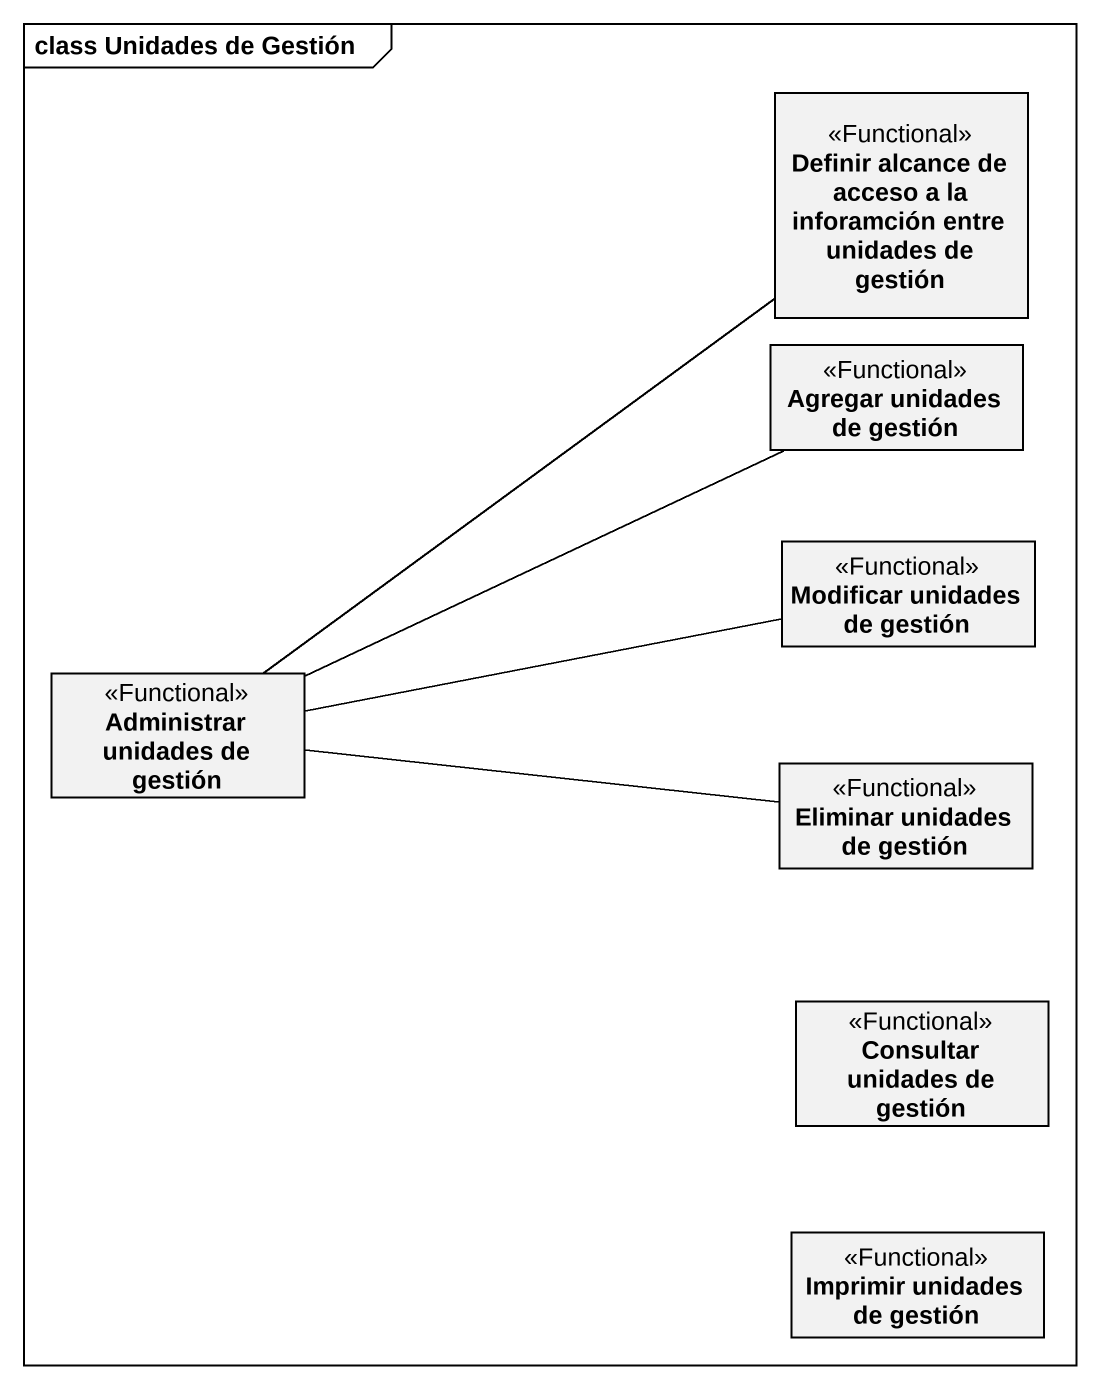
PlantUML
@startuml
mainframe class Unidades de Gestión
hide circle
hide empty members
class "Definir alcance de acceso a la inforamción entre unidades de gestión" as Definir_alcance_de_acceso_a <<Functional>>
class "Agregar unidades de gestión" as Agregar_unidades_de_gestión <<Functional>>
class "Modificar unidades de gestión" as Modificar_unidades_de <<Functional>>
class "Administrar unidades de gestión" as Administrar_unidades_de <<Functional>>
class "Eliminar unidades de gestión" as Eliminar_unidades_de_gestión <<Functional>>
class "Consultar unidades de gestión" as Consultar_unidades_de <<Functional>>
class "Imprimir unidades de gestión" as Imprimir_unidades_de_gestión <<Functional>>
Administrar_unidades_de -up- Definir_alcance_de_acceso_a
Administrar_unidades_de -right- Agregar_unidades_de_gestión
Administrar_unidades_de -right- Modificar_unidades_de
Administrar_unidades_de -right- Eliminar_unidades_de_gestión
@enduml
